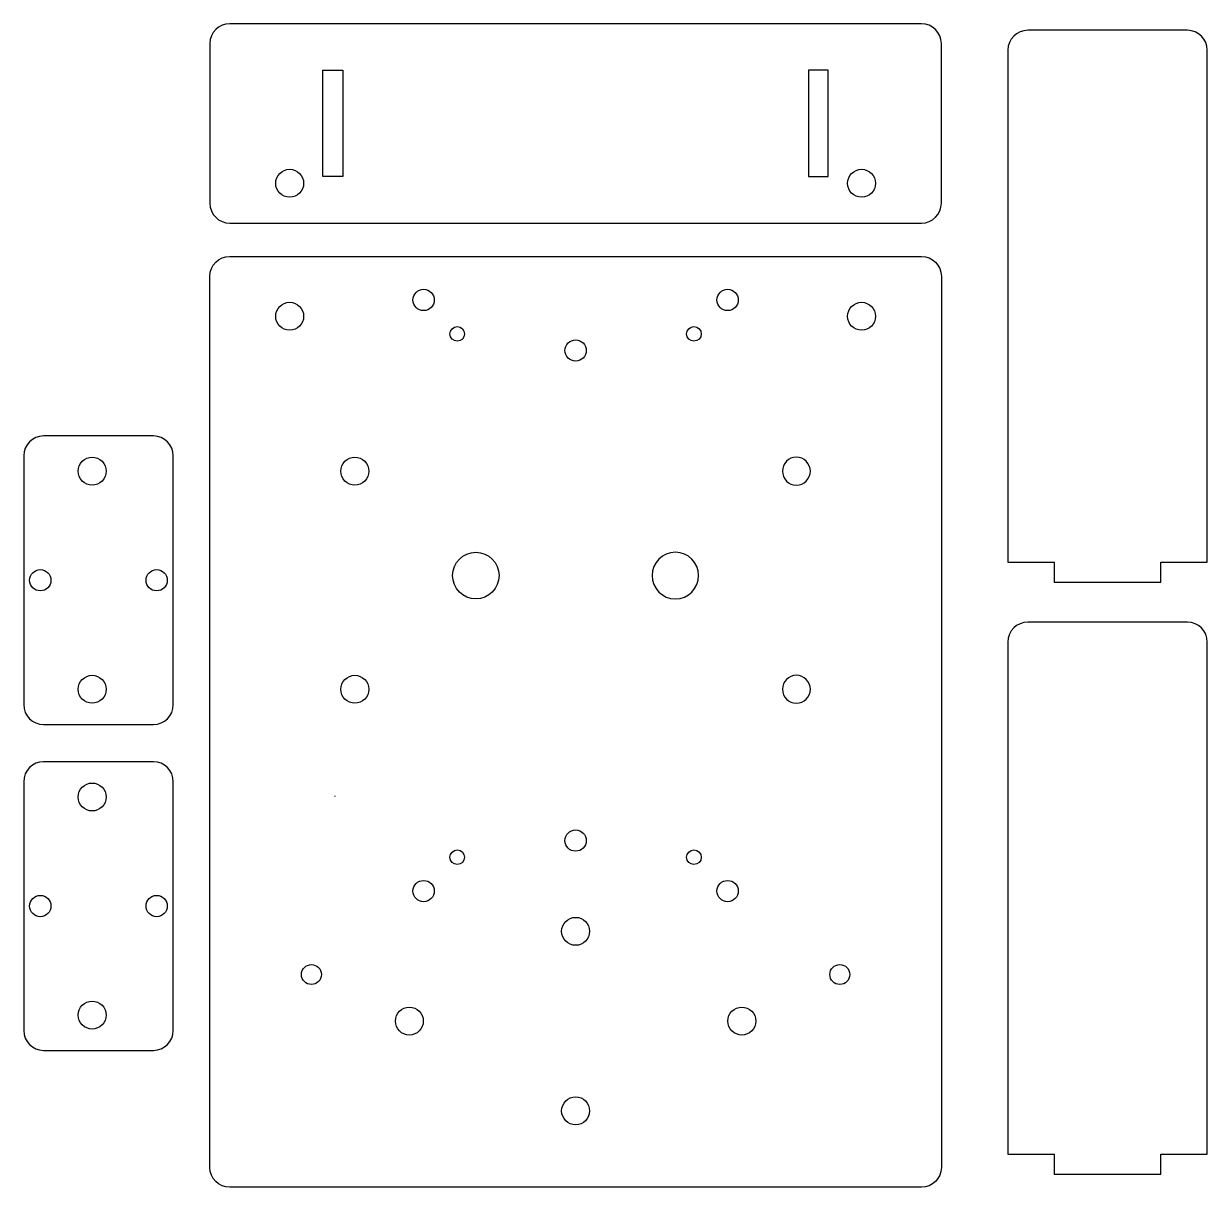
# Model space of a CAD drawing. Header units: millimetres. Extents: x -28 to 150, y 0 to 175.
import ezdxf

# ---------------------------------------------------------------- set-up
doc = ezdxf.new("R2010")
doc.units = ezdxf.units.MM
doc.layers.add('기본값', color=18, linetype='Continuous', true_color=0x000000)

msp = doc.modelspace()

# ---------------------------------------------------------------- linework, layer by layer
at = {"layer": '기본값'}
msp.add_line((18.8, 58.9), (18.8, 58.76), dxfattribs=at)
for points in [[(107, 175), (3, 175)], [(147, 174), (123, 174)], [(0, 172), (0, 148)], [(110, 148), (110, 172)], [(120, 171), (120, 94), (126.98, 94), (126.98, 91), (135, 91), (143.02, 91), (143.02, 94)], [(143.02, 94), (150, 94), (150, 171)], [(3, 145), (107, 145)], [(3, 140), (107, 140)], [(0, 3), (0, 137)], [(110, 137), (110, 3)], [(-8.5, 113), (-25, 113)], [(-28, 110), (-28, 97)], [(-5.5, 72.6), (-5.5, 85.6), (-5.5, 97), (-5.5, 110)], [(-28, 97), (-28, 85.6), (-28, 72.6)], [(147, 85), (123, 85)], [(120, 82), (120, 5), (126.98, 5), (126.98, 2), (135, 2), (143.02, 2), (143.02, 5)], [(143.02, 5), (150, 5), (150, 82)], [(-25, 69.6), (-8.5, 69.6)], [(-8.5, 64), (-25, 64)], [(-28, 61), (-28, 48)], [(-5.5, 23.6), (-5.5, 36.6), (-5.5, 48), (-5.5, 61)], [(-28, 48), (-28, 36.6), (-28, 23.6)], [(-25, 20.6), (-8.5, 20.6)], [(107, 0), (3, 0)]]:
    msp.add_lwpolyline(points, dxfattribs=at)
for points in [[(20, 152), (17, 152), (17, 168), (20, 168)], [(90, 152), (93, 152), (93, 168), (90, 168)]]:
    msp.add_lwpolyline(points, close=True, dxfattribs=at)
for centre, radius in [((12, 151), 2.1), ((98, 151), 2.1), ((32.14, 133.45), 1.6), ((77.86, 133.45), 1.6), ((12, 131), 2.1), ((98, 131), 2.1), ((37.2, 128.35), 1.1), ((72.8, 128.35), 1.1), ((55, 125.85), 1.6), ((-17.7, 107.7), 2.1), ((21.8, 107.7), 2.1), ((40, 92), 3.5), ((-25.5, 91.3), 1.6), ((-8, 91.3), 1.6), ((-17.7, 74.9), 2.1), ((21.8, 74.9), 2.1), ((-17.7, 58.7), 2.1), ((55, 52.15), 1.6), ((37.2, 49.65), 1.1), ((72.8, 49.65), 1.1), ((32.14, 44.55), 1.6), ((77.86, 44.55), 1.6), ((-25.5, 42.3), 1.6), ((-8, 42.3), 1.6), ((55, 38.5), 2.1), ((15.27, 32), 1.5), ((94.73, 32), 1.5), ((-17.7, 25.9), 2.1), ((30, 25), 2.1), ((80, 25), 2.1), ((55, 11.5), 2.1)]:
    msp.add_circle(centre, radius, dxfattribs=at)
at = {"layer": '기본값', "extrusion": (0, 0, -1)}
for centre, radius in [((-88.2, 107.7), 2.1), ((-70, 92), 3.5), ((-88.2, 74.9), 2.1)]:
    msp.add_circle(centre, radius, dxfattribs=at)
at = {"layer": '기본값'}
for centre, start, end in [((3, 172), 90, 180), ((107, 172), 0, 90), ((123, 171), 90, 180), ((147, 171), 0, 90), ((3, 148), 180, 270), ((107, 148), 270, 0), ((-25, 110), 90, 180), ((-8.5, 110), 0, 90), ((123, 82), 90, 180), ((147, 82), 0, 90), ((-25, 72.6), 180, 270), ((-8.5, 72.6), 270, 0), ((-25, 61), 90, 180), ((-8.5, 61), 360, 90), ((-25, 23.6), 180, 270), ((-8.5, 23.6), 270, 0)]:
    msp.add_arc(centre, 3, start, end, dxfattribs=at)
at = {"layer": '기본값', "extrusion": (0, 0, -1)}
for centre, start, end in [((-3, 137), 0, 90), ((-107, 137), 90, 180), ((-3, 3), 270, 360), ((-107, 3), 180, 270)]:
    msp.add_arc(centre, 3, start, end, dxfattribs=at)

doc.saveas('drawing.dxf')
